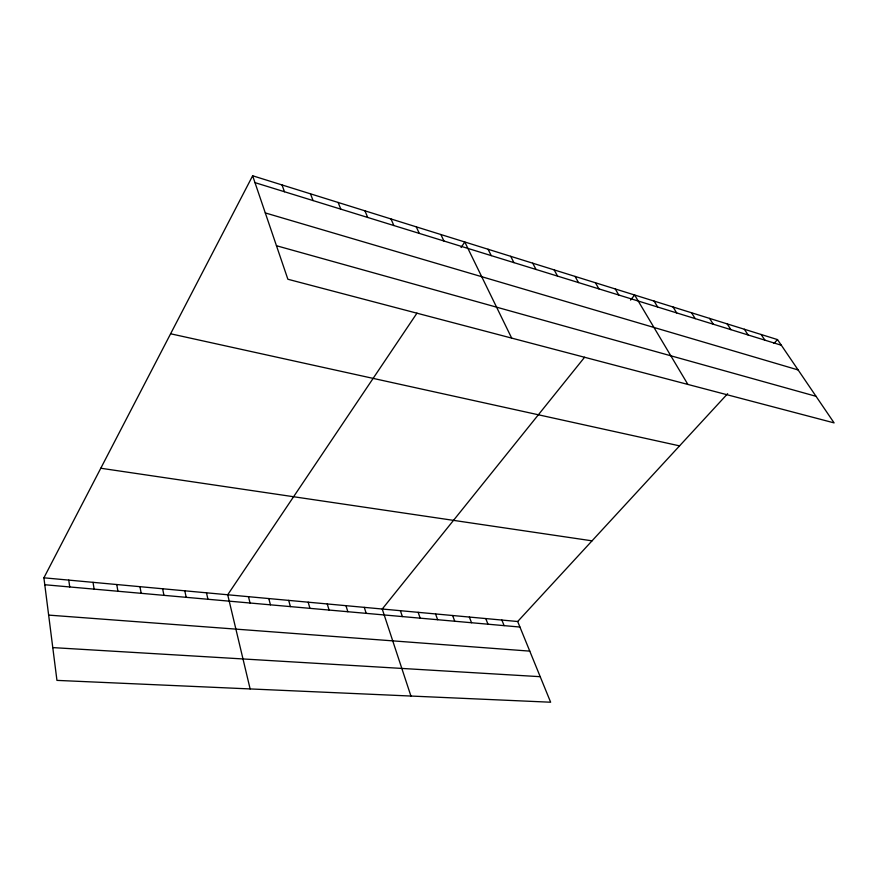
<?xml version="1.0" encoding="UTF-8"?>
<svg xmlns="http://www.w3.org/2000/svg" width="878" height="878" viewBox="0 0 878 878"><rect width="100%" height="100%" fill="white"/><g stroke="black" fill="none" stroke-linecap="round" stroke-linejoin="round"><path stroke-width="1.32" d="M43.9 577.812L517.68 621.514L550.638 702.224L56.949 680.384L43.9 577.812L252.644 175.776L777.502 339.599L834.1 422.889L287.874 279.248L252.644 175.776M416.973 313.139L227.709 594.768L250.131 688.934M461.071 247.519L464.78 241.988L511.676 338.107M584.616 357.236L382.237 609.025L410.926 696.045M630.536 300.089L634.629 294.997L687.88 384.432M517.68 621.514L727.653 393.684M774.001 343.397L777.502 339.599M52.779 647.602L540.211 676.686M48.641 615.105L529.774 651.125M44.778 584.737L519.93 627.046M100.794 468.237L592.035 540.837M170.606 333.783L679.55 445.87M276.46 245.73L816.046 396.318M265.299 212.926L798.124 369.945M254.982 182.635L781.343 345.241M761.116 334.485L764.936 340.17M744.335 329.25L748.133 334.979M727.16 323.883L730.924 329.667M709.556 318.385L713.287 324.223M691.513 312.755L695.222 318.637M673.031 306.982L676.697 312.919M654.077 301.066L657.699 307.048M615.269 288.961L618.814 295.03M595.427 282.76L598.928 288.884M575.057 276.405L578.503 282.584M554.161 269.886L557.552 276.109M532.705 263.191L536.041 269.469M510.678 256.31L513.948 262.643M488.047 249.242L491.252 255.63M440.877 234.525L443.928 241.011M416.282 226.842L419.256 233.383M390.973 218.951L393.871 225.536M364.93 210.819L367.728 217.47M338.118 202.445L340.807 209.151M501.876 620.055L504.104 625.63M485.775 618.573L487.97 624.203M310.483 193.829L313.062 200.579M469.368 617.058L471.519 622.732M452.631 615.511L454.749 621.24M282.014 184.94L284.472 191.744M435.554 613.941L437.639 619.714M418.137 612.328L420.189 618.167M400.379 610.693L402.376 616.575M364.282 607.367L366.192 613.36M345.965 605.677L347.831 611.725M327.264 603.954L329.074 610.056M308.178 602.187L309.934 608.344M288.686 600.387L290.399 606.61M268.789 598.555L270.446 604.832M248.474 596.678L250.054 603.021M206.484 592.804L207.943 599.268M184.797 590.806L186.191 597.325M162.628 588.765L163.945 595.35M139.953 586.669L141.193 593.319M116.763 584.529L117.915 591.256M93.035 582.344L94.111 589.127M68.758 580.095L69.735 586.965"/></g></svg>
